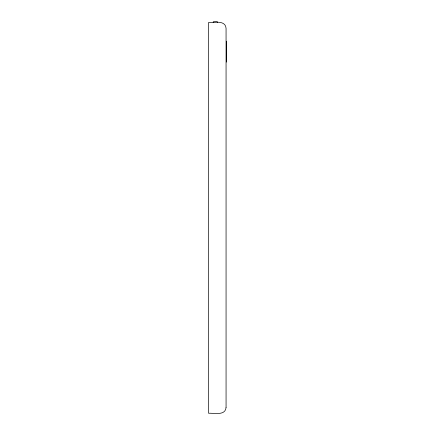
<?xml version="1.0" encoding="UTF-8"?>
<svg xmlns="http://www.w3.org/2000/svg" width="435" height="435" viewBox="0 0 435 435"><rect width="100%" height="100%" fill="white"/><g stroke="black" fill="none" stroke-linecap="round" stroke-linejoin="round"><path stroke-width="0.65" d="M226.428 41.167L226.428 62.118M217.391 22.479L217.391 21.75L213.253 21.75L213.253 22.479M226.064 407.416C225.444 415.985 213.949 412.935 208.572 413.25L208.572 22.479C213.949 22.794 225.444 19.744 226.064 28.313L226.064 407.416"/></g></svg>
